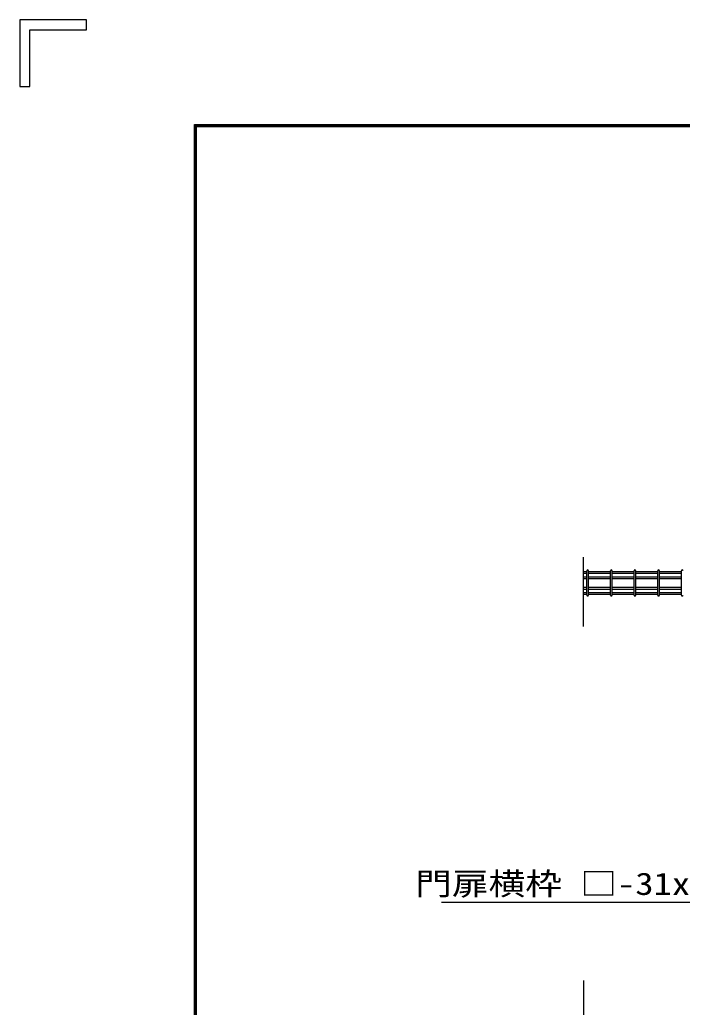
# Model space of a CAD drawing. Units: millimetres, scale not verified. Extents: x -4425 to 4425, y -3150 to 3150.
# Drawn here: x -4425 to -3003, y 1029 to 3150 of the extents above; entities that cross this region are included whole.
import ezdxf
from ezdxf.enums import TextEntityAlignment as Align

# ---------------------------------------------------------------- set-up
doc = ezdxf.new("R2010")
doc.units = ezdxf.units.MM
doc.header["$LTSCALE"] = 20
for name, color, linetype, lineweight in [('0-0_WAKU', 7, 'Continuous', 25), ('0-8_J200', 3, 'Continuous', 25), ('0-B_EXTCNT-L', 4, 'Continuous', 25), ('1-9_LAYER12', 3, 'Continuous', 25)]:
    doc.layers.add(name, color=color, linetype=linetype, lineweight=lineweight)
doc.styles.add('ＭＳ ゴシック', font='')
doc.styles.get('ＭＳ ゴシック').set_extended_font_data('MS Gothic')

msp = doc.modelspace()

# ---------------------------------------------------------------- linework, layer by layer
at = {"layer": '0-0_WAKU'}
for p, q in [((-4281.76, 3149.98), (-4425.01, 3149.98)), ((-4403.52, 3006.73), (-4403.52, 3128.49)), ((-4048.01, 2922.98), (4197.99, 2922.98)), ((-4048.01, -2923.02), (-4048.01, 2922.98))]:
    msp.add_line(p, q, dxfattribs=at)
for points in [[(-4425.01, 3149.98), (-4425.01, 3006.73), (-4403.52, 3006.73)], [(-4403.52, 3128.49), (-4281.76, 3128.49), (-4281.76, 3149.98)], [(-4046.01, -2921.02), (-4046.01, 2920.98), (4195.99, 2920.98)]]:
    msp.add_lwpolyline(points, dxfattribs=at)
msp.add_lwpolyline([(-4050.01, 2924.98), (4199.99, 2924.98), (4199.99, -2925.02), (-4050.01, -2925.02)], close=True, dxfattribs=at)
at = {"layer": '0-8_J200'}
for p, q in [((-3215.1, 1964.94), (-3208.09, 1964.94)), ((-3215.1, 1961.34), (-3208.09, 1961.34)), ((-3215.1, 1953.64), (-3208.09, 1953.64)), ((-3208.09, 1914.34), (-3208.09, 1966.74)), ((-3204.49, 1914.34), (-3204.49, 1966.74)), ((-3204.49, 1964.94), (-3157.32, 1964.94)), ((-3204.49, 1961.34), (-3157.32, 1961.34)), ((-3204.49, 1953.64), (-3157.32, 1953.64)), ((-3157.32, 1914.34), (-3157.32, 1966.74)), ((-3153.72, 1914.34), (-3153.72, 1966.74)), ((-3153.72, 1964.94), (-3106.55, 1964.94)), ((-3153.72, 1961.34), (-3106.55, 1961.34)), ((-3153.72, 1953.64), (-3106.55, 1953.64)), ((-3106.55, 1914.34), (-3106.55, 1966.74)), ((-3102.95, 1914.34), (-3102.95, 1966.74)), ((-3102.95, 1964.94), (-3055.78, 1964.94)), ((-3102.95, 1961.34), (-3055.78, 1961.34)), ((-3102.95, 1953.64), (-3055.78, 1953.64)), ((-3055.78, 1914.34), (-3055.78, 1966.74)), ((-3052.18, 1914.34), (-3052.18, 1966.74)), ((-3052.18, 1964.94), (-3005.01, 1964.94)), ((-3052.18, 1961.34), (-3005.01, 1961.34)), ((-3052.18, 1953.64), (-3005.01, 1953.64)), ((-3005.01, 1914.34), (-3005.01, 1966.74)), ((-3215.1, 1950.04), (-3208.09, 1950.04)), ((-3215.1, 1931.04), (-3208.09, 1931.04)), ((-3204.49, 1950.04), (-3157.32, 1950.04)), ((-3204.49, 1931.04), (-3157.32, 1931.04)), ((-3153.72, 1950.04), (-3106.55, 1950.04)), ((-3153.72, 1931.04), (-3106.55, 1931.04)), ((-3102.95, 1950.04), (-3055.78, 1950.04)), ((-3102.95, 1931.04), (-3055.78, 1931.04)), ((-3052.18, 1950.04), (-3005.01, 1950.04)), ((-3052.18, 1931.04), (-3005.01, 1931.04)), ((-3215.1, 1927.44), (-3208.09, 1927.44)), ((-3215.1, 1919.74), (-3208.09, 1919.74)), ((-3215.1, 1916.14), (-3208.09, 1916.14)), ((-3204.49, 1927.44), (-3157.32, 1927.44)), ((-3204.49, 1919.74), (-3157.32, 1919.74)), ((-3204.49, 1916.14), (-3157.32, 1916.14)), ((-3153.72, 1927.44), (-3106.55, 1927.44)), ((-3153.72, 1919.74), (-3106.55, 1919.74)), ((-3153.72, 1916.14), (-3106.55, 1916.14)), ((-3102.95, 1927.44), (-3055.78, 1927.44)), ((-3102.95, 1919.74), (-3055.78, 1919.74)), ((-3102.95, 1916.14), (-3055.78, 1916.14)), ((-3052.18, 1927.44), (-3005.01, 1927.44)), ((-3052.18, 1919.74), (-3005.01, 1919.74)), ((-3052.18, 1916.14), (-3005.01, 1916.14))]:
    msp.add_line(p, q, dxfattribs=at)
at = {"layer": '0-8_J200', "color": 4}
msp.add_line((-3215.1, 1086.87), (-3215.1, -1248.78), dxfattribs=at)
at = {"layer": '0-8_J200'}
for centre, start, end in [((-3206.29, 1966.74), 0, 180), ((-3155.52, 1966.74), 0, 180), ((-3104.75, 1966.74), 0, 180), ((-3053.98, 1966.74), 0, 180), ((-3003.21, 1966.74), 0, 180), ((-3206.29, 1914.34), 180, 0), ((-3155.52, 1914.34), 180, 0), ((-3104.75, 1914.34), 180, 0), ((-3053.98, 1914.34), 180, 0), ((-3003.21, 1914.34), 180, 0)]:
    msp.add_arc(centre, 1.8, start, end, dxfattribs=at)
at = {"layer": '0-B_EXTCNT-L'}
msp.add_line((-3215.1, 1846.94), (-3215.1, 1995.64), dxfattribs=at)
at = {"layer": '1-9_LAYER12'}
msp.add_lwpolyline([(-3519.89, 1255.17), (-2834.32, 1255.17), (-2505.73, 865.38)], dxfattribs=at)

# ---------------------------------------------------------------- texts
at = {"layer": '1-9_LAYER12', "style": 'ＭＳ ゴシック', "width": 1.2}
msp.add_text('門扉横枠 □-31x31x1.6', height=48.11, dxfattribs=at).set_placement((-3576.32, 1255.92), align=Align.BOTTOM_LEFT)

doc.saveas('drawing.dxf')
